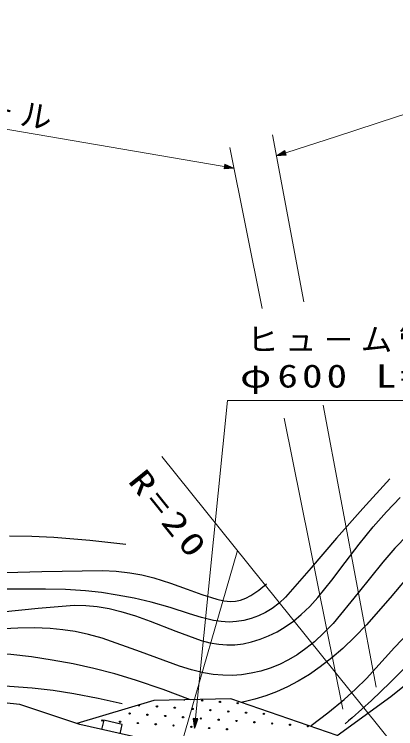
# Model space of a CAD drawing. Units: millimetres, scale not verified. Extents: x 40000 to 680000, y 20000 to 380000.
# Drawn here: x 334167 to 364364, y 262215 to 318712 of the extents above; entities that cross this region are included whole.
import ezdxf

# ---------------------------------------------------------------- set-up
doc = ezdxf.new("R2010")
doc.units = ezdxf.units.MM
doc.header["$LTSCALE"] = 1000
doc.layers.add('M-BGD', color=7, linetype='Continuous', lineweight=25)
doc.layers.add('M-BGD-HTXT', color=7, linetype='Continuous', lineweight=13)
doc.styles.add('ＭＳ ゴシック', font='')
doc.styles.get('ＭＳ ゴシック').set_extended_font_data('MS Gothic')

msp = doc.modelspace()

# ---------------------------------------------------------------- linework, layer by layer
at = {"layer": 'M-BGD'}
for p, q in [((363988, 264766), (367491, 267634)), ((345227, 264454), (339117, 262617)), ((351301, 264569), (345227, 264454)), ((359722, 261683), (351301, 264569)), ((359722, 261683), (363988, 264766)), ((334605, 264139), (332547, 264335)), ((339350, 262538), (334605, 264139)), ((344273, 261432), (339350, 262538))]:
    msp.add_line(p, q, dxfattribs=at)
for points in [[(363908, 281964), (361765, 279638), (359673, 277279), (357682, 274936), (355634, 272618), (355125, 272154), (354571, 271731), (354050, 271409), (353495, 271138), (352924, 270925), (352335, 270771), (351758, 270680), (351180, 270650), (350556, 270685), (349938, 270780), (348985, 271015), (348028, 271312), (346508, 271798), (344991, 272219), (343656, 272528), (342303, 272779), (341064, 272975), (339806, 273113), (338220, 273216), (336626, 273259), (332400, 273237)], [(333214, 271461), (336065, 271759), (338908, 271994), (339826, 271965), (340735, 271876), (341668, 271716), (342604, 271494), (343766, 271146), (344933, 270732), (346947, 269929), (348964, 269190), (349657, 269011), (350358, 268891), (350989, 268844), (351637, 268858), (352297, 268936), (352953, 269075), (353638, 269283), (354305, 269549), (354974, 269881), (355616, 270268), (356260, 270726), (356871, 271235), (357552, 271891), (358200, 272600), (359298, 273956), (360362, 275366), (361457, 276798), (362586, 278176), (363627, 279353), (364711, 280489)], [(357669, 262481), (359001, 263477), (360291, 264518), (361184, 265329), (362037, 266185), (364270, 268635), (366551, 271048), (368965, 273422), (371427, 275759), (373151, 277410), (374862, 279077)], [(365283, 277511), (364305, 276485), (363354, 275397), (361394, 272947), (359399, 270548), (358678, 269798), (357922, 269096), (357256, 268555), (356554, 268063), (355874, 267659), (355157, 267304), (354435, 267013), (353680, 266775), (352928, 266599), (352166, 266483), (351422, 266429), (350682, 266436), (349912, 266503), (349139, 266630), (348189, 266858), (347238, 267148), (344171, 268293), (341112, 269371), (340052, 269662), (338983, 269893), (338000, 270046), (337007, 270140), (335737, 270181), (334457, 270163), (332172, 270072)], [(343006, 276793), (340155, 277089), (337303, 277326), (335548, 277415), (333782, 277444)], [(321139, 274671), (323571, 274520), (326016, 274429), (328785, 274436), (331564, 274504), (336349, 274649), (341147, 274734), (342223, 274672), (343307, 274549), (344264, 274379), (345209, 274150), (346538, 273727), (347846, 273247), (349004, 272826), (350211, 272452), (350751, 272337), (351286, 272284), (351681, 272300), (352065, 272376), (352490, 272534), (352901, 272752), (353528, 273182), (354142, 273670)], [(365744, 274719), (363921, 272556), (362052, 270432), (361139, 269479), (360176, 268562), (359306, 267811), (358389, 267100), (357531, 266507), (356638, 265964), (355804, 265523), (354936, 265132), (354084, 264816), (353205, 264556), (352674, 264418), (352132, 264285)], [(367457, 269398), (363936, 265857), (362442, 264445), (360908, 263077), (360638, 262840), (360367, 262603)], [(348117, 264509), (345954, 265309), (343761, 266056), (342130, 266542), (340472, 266973), (338829, 267339), (337175, 267645), (335532, 267889), (333883, 268072), (331632, 268241), (329376, 268349), (325399, 268503), (321422, 268596), (318724, 268546), (316027, 268439)], [(342698, 264190), (340796, 264615), (338871, 264984), (337238, 265226), (335587, 265409), (333800, 265545), (332011, 265620), (329334, 265642), (326648, 265606)], [(342543, 261820), (342708, 262552), (341244, 262881), (341080, 262149)], [(348448, 262337), (348355, 263004), (348672, 262972), (348448, 262339)], [(348500, 262848), (348486, 262716), (348481, 262850), (348518, 262846), (348486, 262716)]]:
    msp.add_lwpolyline(points, dxfattribs=at)
for points in [[(348441, 262261), (348702, 262988), (348329, 263026)], [(348456, 262414), (348380, 262973), (348641, 262947)], [(348463, 262488), (348405, 262943), (348611, 262922)], [(348471, 262565), (348431, 262912), (348580, 262897)], [(348479, 262639), (348456, 262881), (348549, 262872)]]:
    msp.add_lwpolyline(points, close=True, dxfattribs=at)
for centre in [(349038, 264434), (345462, 263976), (346872, 263877), (350449, 264335), (351859, 264236), (343296, 263419), (344707, 263320), (348283, 263778), (349694, 263679), (351105, 263580), (352515, 263481), (353926, 263382), (341130, 262862), (342541, 262763), (343952, 262664), (346117, 263221), (347528, 263122), (348939, 263023), (350350, 262924), (351760, 262825), (353171, 262726), (345363, 262565), (346773, 262466), (348184, 262367), (349595, 262268), (351006, 262169), (354582, 262627), (355993, 262528)]:
    msp.add_circle(centre, 49.8, dxfattribs=at)
for centre, start, end in [((347627, 264533), 223.1078, 319.0654), ((344051, 264075), 167.7522, 45.716), ((357403, 262429), 91.2846, 50.8843)]:
    msp.add_arc(centre, 49.8, start, end, dxfattribs=at)
at = {"layer": 'M-BGD-HTXT'}
for p, q in [((351549, 306542), (301532, 315076)), ((354617, 309189), (357097, 295978)), ((351222, 308166), (353789, 295442)), ((348441, 262261), (351041, 288164)), ((351041, 288164), (374916, 288164)), ((358629, 287813), (362818, 265497)), ((355537, 286776), (360183, 263750)), ((364364, 260733), (345857, 283753)), ((346272, 257109), (351832, 276320))]:
    msp.add_line(p, q, dxfattribs=at)
for points in [[(354931, 307516), (359676, 309052), (364430, 310594), (369173, 312139), (373922, 313697), (378658, 315264), (383399, 316850), (388125, 318452), (392854, 320080), (397567, 321730), (402282, 323405), (406984, 325086), (411697, 326765), (416406, 328419)], [(355004, 307540), (355574, 307898), (355675, 307596), (355006, 307541)], [(355491, 307703), (355365, 307660), (355485, 307720), (355497, 307685), (355365, 307660)], [(351473, 306555), (350802, 306508), (350855, 306822), (351472, 306556)], [(350967, 306642), (351098, 306619), (350964, 306623), (350970, 306660), (351098, 306619)]]:
    msp.add_lwpolyline(points, dxfattribs=at)
for points in [[(354931, 307516), (355702, 307575), (355583, 307931)], [(355077, 307565), (355557, 307863), (355640, 307614)], [(355148, 307588), (355539, 307827), (355604, 307631)], [(355221, 307613), (355521, 307791), (355568, 307649)], [(355292, 307636), (355503, 307756), (355533, 307667)], [(351549, 306542), (350841, 306853), (350778, 306484)], [(351398, 306568), (350834, 306531), (350878, 306790)], [(351324, 306581), (350866, 306554), (350901, 306758)], [(351248, 306594), (350899, 306577), (350924, 306725)], [(351174, 306606), (350931, 306600), (350947, 306693)]]:
    msp.add_lwpolyline(points, close=True, dxfattribs=at)

# ---------------------------------------------------------------- texts
at = {"layer": 'M-BGD-HTXT', "char_height": 1833, "attachment_point": 7, "style": 'ＭＳ ゴシック'}
for s, insert, rotation in [('\\T1.2;ガ－ドレ－ル', (319725, 312431), 350.2), ('\\T1.24;\\W1.35;R=20', (343076, 281759), 308.8)]:
    msp.add_mtext(s, dxfattribs=dict(at, insert=insert, rotation=rotation))
for s, insert in [('\\T1.2;ヒュ－ム管', (352588, 291880)), ('\\T1.2;\\W1.3;φ600\\~L=10.0', (352045, 288693))]:
    msp.add_mtext(s, dxfattribs=dict(at, insert=insert))

doc.saveas('drawing.dxf')
